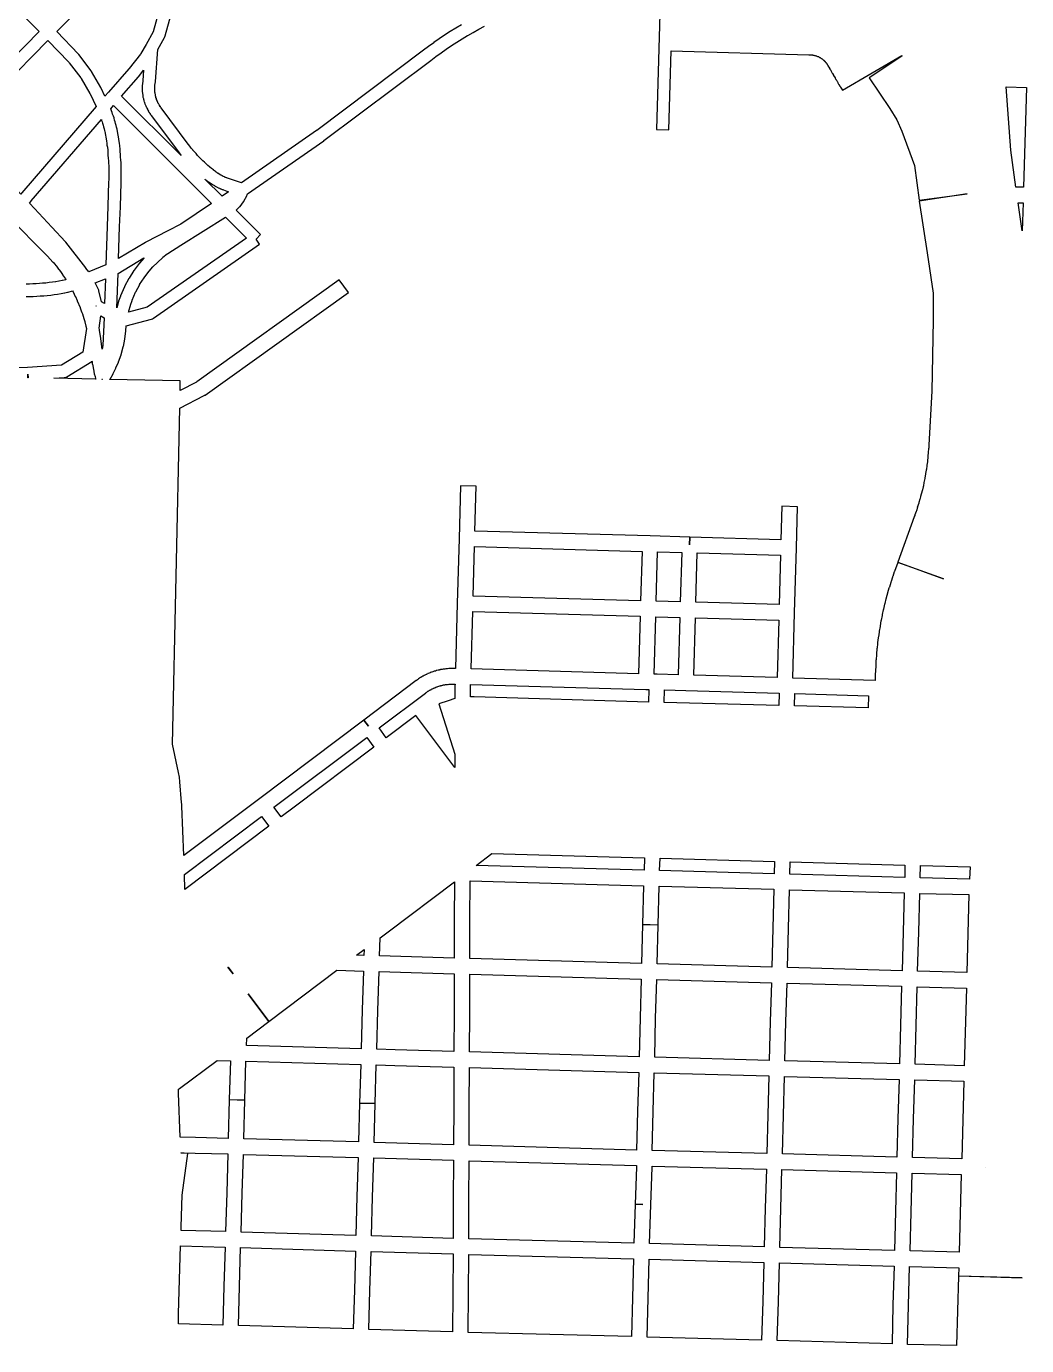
# Model space of a CAD drawing. Extents: x 0 to 1129, y 203 to 1017.
# Drawn here: x 450.1 to 522.5, y 756.3 to 851.8 of the extents above; entities that cross this region are included whole.
import ezdxf

# ---------------------------------------------------------------- set-up
doc = ezdxf.new("R2010")
doc.units = 0
doc.layers.get('0').update_dxf_attribs({"linetype": 'CONTINUOUS'})

msp = doc.modelspace()

# ---------------------------------------------------------------- linework, layer by layer
at = {"color": 1}
for points in [[(460.233821, 854.759389), (459.316599, 851.393889), (458.801555, 850.497833), (458.420532, 849.834611), (458.385266, 849.785222), (457.566821, 848.741), (457.545598, 848.726889), (456.063954, 847.033556), (455.816998, 846.751333), (455.534776, 847.336944), (455.527777, 847.3581), (455.520778, 847.372211), (454.843444, 848.536378), (454.822221, 848.557533), (454.815222, 848.571644), (453.926222, 849.764033), (453.904999, 849.785188), (453.891001, 849.799299), (452.324645, 851.422077), (457.468156, 856.643188)], [(446.9906, 855.457889), (449.361266, 853.108389), (451.0546, 851.422111), (443.984956, 844.225444), (439.920956, 848.275333), (446.9906, 855.457889)], [(496.047889, 855.246234), (495.737444, 844.338345), (496.640556, 844.317189), (496.802822, 850.025134), (506.772333, 849.735856), (506.793556, 849.735856), (506.821779, 849.735856), (506.850001, 849.735856), (506.864225, 849.735856), (506.885448, 849.735856), (506.899446, 849.735856), (506.970002, 849.728812), (506.991225, 849.728812), (507.005449, 849.728812), (507.012448, 849.728812), (507.026446, 849.728812), (507.061735, 849.721767), (507.082958, 849.721767), (507.096957, 849.721767), (507.103956, 849.721767), (507.11818, 849.714723), (507.139403, 849.714723), (507.167625, 849.700612), (507.202914, 849.693568), (507.209913, 849.693568), (507.216912, 849.693568), (507.223911, 849.693568), (507.273289, 849.679457), (507.280288, 849.679457), (507.294286, 849.665346), (507.308285, 849.665346), (507.315284, 849.665346), (507.329282, 849.658301), (507.357504, 849.651257), (507.392793, 849.630102), (507.399792, 849.630102), (507.421015, 849.623057), (507.428015, 849.623057), (507.456237, 849.608946), (507.463236, 849.608946), (507.484459, 849.594835), (507.498457, 849.587791), (507.505456, 849.580747), (507.533679, 849.573702), (507.540678, 849.559591), (507.554676, 849.559591), (507.561675, 849.552547), (507.589897, 849.538436), (507.596896, 849.538436), (507.610895, 849.524325), (507.632118, 849.510214), (507.639117, 849.510214), (507.646116, 849.503169), (507.681405, 849.482014), (507.688404, 849.47497), (507.702402, 849.467925), (507.709401, 849.467925), (507.716401, 849.453814), (507.7234, 849.453814), (507.737624, 849.44677), (507.744623, 849.439726), (507.751622, 849.432682), (507.779844, 849.411526), (507.794068, 849.397415), (507.815291, 849.37626), (507.82229, 849.369215), (507.829289, 849.362171), (507.843288, 849.34806), (507.864511, 849.333949), (507.878735, 849.326905), (507.885734, 849.312794), (507.892733, 849.305749), (507.899732, 849.298705), (507.91373, 849.291661), (507.91373, 849.27755), (507.920729, 849.27755), (507.927729, 849.270505), (507.934728, 849.263461), (507.948726, 849.256417), (507.96295, 849.235261), (507.969949, 849.22115), (507.991172, 849.199995), (507.998171, 849.192951), (508.00517, 849.185906), (508.00517, 849.171795), (508.026393, 849.157684), (508.040392, 849.129462), (508.047391, 849.122418), (508.061389, 849.115373), (508.068388, 849.094218), (508.075387, 849.087174), (508.075387, 849.08013), (508.09661, 849.058974), (508.103609, 849.05193), (508.110609, 849.023708), (508.117608, 849.023708), (508.14583, 848.981374), (508.14583, 848.97433), (508.152829, 848.953175), (508.209273, 848.854397), (508.216273, 848.854397), (508.216273, 848.847353), (508.279761, 848.734464), (508.28676, 848.727419), (508.293759, 848.713308), (508.350204, 848.628642), (508.364202, 848.600419), (508.470047, 848.409919), (508.484045, 848.395808), (508.484045, 848.381697), (508.554623, 848.275864), (508.554623, 848.26882), (508.561622, 848.254709), (508.611022, 848.170042), (508.625021, 848.148886), (508.667377, 848.078331), (508.674376, 848.057176), (508.73082, 847.965453), (508.737819, 847.958409), (508.744818, 847.951365), (508.787152, 847.859643), (508.808375, 847.83142), (508.857752, 847.746754), (508.857752, 847.739709), (508.864751, 847.725598), (508.92824, 847.612709), (508.935239, 847.612709), (508.935239, 847.605665), (508.998751, 847.506887), (509.00575, 847.492776), (509.062194, 847.393998), (509.196238, 847.175276), (513.493083, 849.701165), (513.507081, 849.644721), (511.143481, 848.064276), (512.625148, 845.855887), (513.133148, 845.030387), (513.500037, 844.226054), (514.424326, 841.721332), (514.748859, 839.223665), (518.24137, 839.682276), (514.755926, 839.15311), (515.327437, 835.413665), (515.327437, 835.399554), (515.757815, 832.48561), (515.757815, 830.608832), (515.757815, 830.531221), (515.666104, 825.394776), (515.468548, 821.958721), (515.468548, 821.930498), (515.468548, 821.895221), (515.454324, 821.528332), (515.447325, 821.288443), (515.433327, 821.217887), (515.419329, 820.977998), (515.391106, 820.660498), (515.384107, 820.61111), (515.355885, 820.350054), (515.348886, 820.29361), (515.320664, 820.053721), (515.313665, 819.990221), (515.278398, 819.750332), (515.271399, 819.679776), (515.221999, 819.432832), (515.215, 819.383443), (515.172644, 819.136498), (515.165645, 819.072998), (515.102156, 818.776665), (515.0598, 818.536776), (515.038577, 818.473276), (514.989199, 818.247498), (514.967976, 818.176943), (514.862132, 817.767721), (514.826865, 817.633665), (514.812867, 817.570165), (514.742311, 817.337332), (514.721088, 817.280887), (514.622333, 816.984554), (514.636331, 816.984554), (514.551665, 816.744665), (514.537666, 816.695276), (514.445933, 816.441276), (514.431935, 816.391887), (514.403713, 816.321332), (514.396713, 816.314288), (514.396713, 816.307243), (513.204313, 813.012299), (516.527469, 811.812854), (513.204313, 813.005243), (512.964424, 812.349077), (512.964424, 812.334966), (512.957425, 812.320854), (512.844536, 811.989243), (512.837537, 811.968088), (512.823539, 811.939866), (512.717694, 811.61531), (512.703696, 811.580032), (512.696697, 811.544755), (512.597919, 811.213143), (512.576696, 811.177866), (512.569697, 811.142588), (512.470919, 810.810977), (512.46392, 810.782755), (512.46392, 810.768643), (512.365165, 810.429977), (512.358166, 810.394699), (512.351167, 810.359421), (512.273567, 810.02781), (512.259569, 809.999588), (512.25257, 809.971366), (512.174947, 809.625643), (512.167948, 809.590366), (512.153724, 809.56921), (512.083191, 809.223488), (512.076192, 809.195266), (512.069193, 809.167044), (512.005704, 808.828377), (511.998705, 808.800155), (511.991706, 808.771933), (511.928195, 808.42621), (511.928195, 808.390933), (511.921196, 808.355655), (511.864751, 808.016988), (511.857752, 807.988766), (511.857752, 807.960544), (511.801308, 807.614821), (511.794308, 807.579544), (511.794308, 807.544266), (511.751975, 807.205599), (511.744976, 807.177377), (511.744976, 807.142099), (511.709687, 806.796377), (511.695689, 806.768155), (511.695689, 806.746999), (511.660422, 806.394222), (511.660422, 806.358944), (511.660422, 806.323666), (511.639199, 805.970888), (511.639199, 805.949733), (511.625201, 805.921511), (511.611203, 805.582844), (511.611203, 805.547566), (511.611203, 805.512288), (511.58998, 805.166566), (511.58998, 805.138344), (511.58998, 805.110122), (511.58298, 804.947844), (511.58298, 804.933733), (511.568982, 804.468066), (505.607026, 804.6374), (505.734049, 809.357566), (505.868093, 814.056566), (505.95276, 817.034011), (504.823871, 817.069288), (504.753316, 814.649233), (498.163427, 814.839733), (498.142204, 814.275288), (498.156202, 814.839733), (495.277535, 814.917344), (482.598713, 815.277177), (482.690424, 818.529788), (481.561535, 818.550944), (481.455713, 814.740944), (481.321669, 810.041944), (481.194646, 805.321777), (481.074713, 805.321777), (480.997091, 805.321777), (480.990092, 805.321777), (480.912469, 805.321777), (480.898471, 805.321777), (480.891472, 805.321777), (480.806805, 805.314733), (480.792807, 805.314733), (480.70814, 805.314733), (480.701141, 805.314733), (480.609408, 805.307689), (480.602409, 805.307689), (480.595409, 805.307689), (480.503698, 805.300644), (480.419032, 805.286533), (480.404808, 805.286533), (480.320141, 805.272422), (480.313142, 805.272422), (480.299144, 805.272422), (480.221544, 805.265378), (480.214545, 805.251267), (480.122811, 805.244222), (480.115812, 805.244222), (480.115812, 805.237178), (480.03819, 805.230134), (480.031191, 805.216023), (480.017193, 805.216023), (479.932526, 805.201912), (479.925527, 805.201912), (479.84086, 805.17369), (479.833861, 805.17369), (479.826862, 805.17369), (479.749239, 805.145467), (479.735241, 805.145467), (479.650575, 805.124312), (479.643575, 805.124312), (479.558909, 805.09609), (479.55191, 805.089045), (479.544911, 805.089045), (479.467288, 805.060823), (479.45329, 805.053779), (479.37569, 805.025557), (479.368691, 805.025557), (479.361692, 805.018512), (479.277025, 804.99029), (479.199425, 804.955012), (479.192426, 804.947968), (479.185427, 804.947968), (479.100761, 804.91269), (479.093761, 804.898579), (479.016139, 804.863302), (479.00914, 804.863302), (479.00914, 804.856257), (478.931518, 804.820979), (478.917519, 804.813935), (478.839919, 804.778657), (478.839919, 804.771613), (478.83292, 804.771613), (478.762365, 804.722224), (478.755366, 804.722224), (478.684788, 804.679891), (478.670789, 804.672847), (478.66379, 804.672847), (478.593235, 804.630513), (478.586236, 804.616402), (478.508613, 804.567013), (478.438058, 804.510569), (478.424059, 804.510569), (478.424059, 804.503525), (478.367615, 804.461191), (478.353617, 804.461191), (474.557728, 801.596636), (474.896394, 801.14508), (474.550684, 801.596636), (466.923617, 795.853414), (461.519061, 791.782358), (461.37795, 795.373636), (461.370951, 795.500636), (461.356727, 795.627636), (461.236794, 797.123414), (461.208572, 797.46208), (461.130949, 797.807802), (460.700572, 799.860969), (461.22975, 824.167358), (462.993616, 825.08458), (463.028905, 825.098691), (463.064194, 825.119847), (473.442905, 832.52818), (472.779683, 833.445402), (462.46446, 826.079402), (462.436238, 826.058247), (461.257972, 825.444414), (461.27197, 826.135858), (456.156703, 826.248747), (456.163703, 826.262858), (456.170702, 826.269902), (456.1847, 826.276946), (456.403433, 826.657946), (456.410433, 826.679102), (456.417432, 826.686146), (456.607943, 827.053035), (456.614942, 827.067146), (456.614942, 827.081257), (456.798409, 827.504591), (456.798409, 827.525746), (456.805408, 827.53279), (456.981786, 828.026679), (456.981786, 828.04079), (456.99601, 828.061946), (457.144165, 828.605223), (457.144165, 828.626379), (457.151164, 828.64049), (457.249965, 829.155545), (457.256964, 829.169657), (457.256964, 829.190812), (457.320452, 829.748201), (457.320452, 829.755245), (457.327452, 829.762289), (457.355674, 830.136234), (459.190118, 830.616012), (459.267718, 830.637167), (459.331229, 830.686556), (467.007674, 836.034667), (466.753674, 836.408611), (467.071185, 836.733167), (465.31434, 838.49), (465.34963, 838.525278), (465.370853, 838.546433), (465.384851, 838.560545), (465.554184, 838.729878), (465.582406, 838.7581), (465.596405, 838.772211), (465.843338, 839.103822), (465.864561, 839.124978), (465.878559, 839.160255), (466.083182, 839.5342), (466.090181, 839.562422), (466.111404, 839.5977), (466.14667, 839.689422), (471.657048, 843.527644), (471.664047, 843.534689), (479.404003, 849.341411), (479.770892, 849.623633), (479.770892, 849.616589), (480.144825, 849.8847), (480.151824, 849.8847), (480.518713, 850.152811), (480.899735, 850.406811), (480.906734, 850.413855), (481.287734, 850.653744), (481.294734, 850.660788), (481.675711, 850.900677), (481.68271, 850.907722), (482.070754, 851.140555), (482.084978, 851.140555), (482.473023, 851.366333), (482.480022, 851.366333), (482.875133, 851.599166), (482.875133, 851.592122), (483.284332, 851.810844)], [(481.618996, 851.916147), (481.209796, 851.676258), (481.209796, 851.669214), (480.814685, 851.422269), (480.807686, 851.422269), (480.405508, 851.168269), (480.398509, 851.161225), (480.010442, 850.900169), (480.010442, 850.893125), (479.622398, 850.63207), (479.622398, 850.617958), (479.241398, 850.349847), (479.234398, 850.349847), (479.234398, 850.335736), (478.86751, 850.067625), (471.148709, 844.260903), (471.14171, 844.267947), (465.701865, 840.472058), (464.685865, 840.824836), (464.650599, 840.838947), (464.6436, 840.838947), (464.608311, 840.845991), (464.573022, 840.867147), (464.566023, 840.867147), (464.5378, 840.874191), (464.530801, 840.874191), (464.502579, 840.895346), (464.49558, 840.895346), (464.467358, 840.909458), (464.460359, 840.909458), (464.389826, 840.944735), (464.382826, 840.944735), (464.354604, 840.965891), (464.347605, 840.965891), (464.319383, 840.980002), (464.312384, 840.980002), (464.291161, 840.987046), (464.277162, 841.001157), (464.206584, 841.04349), (464.093695, 841.114046), (463.987873, 841.184602), (463.973875, 841.184602), (463.889209, 841.248102), (463.867985, 841.255146), (463.811541, 841.304535), (463.811541, 841.29749), (463.677497, 841.403324), (463.670498, 841.410368), (463.536453, 841.516201), (463.402409, 841.622035), (463.39541, 841.636146), (463.26841, 841.741979), (463.148477, 841.854868), (463.141478, 841.854868), (463.014478, 841.974813), (463.014478, 841.967768), (462.894545, 842.080657), (462.880321, 842.094768), (462.767432, 842.207657), (462.647498, 842.327602), (462.647498, 842.341713), (462.527565, 842.461657), (462.40761, 842.588657), (462.40761, 842.595701), (462.294721, 842.715646), (462.294721, 842.729757), (462.188899, 842.849701), (462.174675, 842.856746), (462.068853, 842.983746), (462.068853, 842.99079), (461.963031, 843.124846), (461.857186, 843.258901), (461.850187, 843.265945), (459.895787, 845.904723), (459.881788, 845.904723), (459.881788, 845.911767), (459.86779, 845.93999), (459.846567, 845.954101), (459.811278, 846.017601), (459.804279, 846.010556), (459.769012, 846.067001), (459.762013, 846.081112), (459.755014, 846.102267), (459.741016, 846.116378), (459.70575, 846.172823), (459.69875, 846.186934), (459.691751, 846.208089), (459.691751, 846.222201), (459.656485, 846.271589), (459.649486, 846.299812), (459.635262, 846.313923), (459.635262, 846.328034), (459.621263, 846.349189), (459.621263, 846.3633), (459.614264, 846.370345), (459.607265, 846.398567), (459.586042, 846.433845), (459.586042, 846.440889), (459.55782, 846.504389), (459.550821, 846.5185), (459.543822, 846.546722), (459.543822, 846.553766), (459.536823, 846.581989), (459.536823, 846.589033), (459.5086, 846.659589), (459.5086, 846.680744), (459.501601, 846.701899), (459.501601, 846.71601), (459.487603, 846.737166), (459.487603, 846.751277), (459.480604, 846.772432), (459.480604, 846.786543), (459.46638, 846.864154), (459.46638, 846.871199), (459.452382, 846.906477), (459.445383, 846.934699), (459.445383, 846.962921), (459.445383, 846.984076), (459.438383, 847.019354), (459.438383, 847.033465), (459.431384, 847.054621), (459.431384, 847.075776), (459.417386, 847.139276), (459.431384, 847.139276), (459.417386, 847.223943), (459.417386, 847.230987), (459.417386, 847.294487), (459.417386, 847.322709), (459.417386, 847.386209), (459.417386, 847.393253), (459.431384, 847.47792), (459.431384, 847.506142), (459.431384, 847.548476), (459.431384, 847.562587), (459.438383, 847.583742), (459.438383, 847.597853), (459.445383, 847.640187), (459.445383, 847.675464), (459.445383, 847.682509), (459.452382, 847.710731), (459.452382, 847.717775), (459.46638, 847.760108), (459.46638, 847.781264), (459.46638, 847.809486), (459.635713, 850.130764), (460.122558, 850.998597), (460.157847, 851.055042), (460.164846, 851.10443), (461.082068, 854.448764)], [(451.689622, 850.773034), (453.199489, 849.220812), (453.234778, 849.171423), (454.067333, 848.077812), (454.088556, 848.035478), (454.723534, 846.948923), (454.744757, 846.913645), (455.182201, 845.996423), (449.805868, 839.752256), (449.798869, 839.752256), (449.728291, 839.667589), (449.453135, 839.956867), (449.446136, 839.963911), (449.432138, 839.970956), (445.403405, 843.886789), (445.269338, 844.020845), (445.09296, 844.020845), (445.04356, 844.020845), (451.689622, 850.773034)], [(458.618155, 848.621135), (458.561711, 847.887357), (458.561711, 847.880313), (458.561711, 847.866201), (458.561711, 847.859157), (458.554712, 847.816824), (458.554712, 847.80978), (458.547713, 847.753335), (458.533489, 847.711002), (458.533489, 847.703958), (458.533489, 847.647513), (458.52649, 847.640469), (458.52649, 847.598135), (458.51949, 847.548747), (458.51949, 847.534635), (458.51949, 847.527591), (458.51949, 847.428813), (458.51949, 847.421769), (458.512491, 847.322991), (458.512491, 847.315947), (458.512491, 847.294792), (458.51949, 847.196014), (458.51949, 847.18897), (458.51949, 847.090192), (458.51949, 847.083148), (458.51949, 847.076103), (458.52649, 846.977326), (458.52649, 846.970281), (458.533489, 846.970281), (458.533489, 846.913837), (458.533489, 846.906793), (458.547713, 846.864459), (458.554712, 846.822126), (458.554712, 846.800971), (458.554712, 846.793926), (458.561711, 846.751593), (458.56871, 846.695149), (458.56871, 846.688104), (458.596932, 846.589326), (458.596932, 846.582282), (458.603931, 846.539949), (458.603931, 846.525838), (458.603931, 846.518794), (458.625154, 846.47646), (458.625154, 846.469416), (458.639153, 846.420027), (458.639153, 846.412983), (458.667375, 846.314205), (458.667375, 846.307161), (458.674374, 846.307161), (458.681373, 846.264827), (458.681373, 846.257783), (458.702596, 846.208394), (458.709595, 846.20135), (458.709595, 846.194306), (458.744884, 846.102583), (458.744884, 846.095539), (458.766108, 846.053206), (458.773107, 846.053206), (458.787105, 846.010873), (458.787105, 845.989717), (458.801329, 845.989717), (458.815327, 845.947384), (458.83655, 845.90505), (458.83655, 845.890939), (458.843549, 845.883895), (458.885905, 845.799228), (458.885905, 845.785117), (458.914127, 845.74984), (458.914127, 845.742795), (458.921127, 845.735751), (458.96346, 845.65814), (458.977458, 845.644029), (458.998681, 845.601695), (458.998681, 845.594651), (459.012679, 845.594651), (459.06208, 845.502929), (459.06208, 845.495885), (459.125568, 845.418274), (459.125568, 845.411229), (459.132567, 845.397118), (459.16079, 845.36184), (459.167789, 845.354796), (461.136278, 842.716018), (461.136278, 842.708974), (461.249166, 842.567863), (461.333833, 842.46203), (457.0229, 846.751807), (458.2435, 848.148807), (458.250499, 848.155852), (458.257498, 848.169963), (458.618155, 848.621135)], [(521.059845, 847.421713), (522.534444, 847.386435), (522.315711, 840.15449), (521.744222, 840.168602), (521.391444, 842.842657), (521.059845, 847.421713)], [(456.438, 846.067046), (463.521778, 838.990324), (461.306333, 837.48749), (460.367933, 837.000657), (458.7734, 836.175157), (458.759176, 836.168113), (458.745178, 836.154002), (456.797845, 834.989835), (456.875444, 837.282891), (456.931889, 838.750446), (456.988333, 840.50728), (456.988333, 840.662502), (456.988333, 840.669546), (456.988333, 840.683657), (456.988333, 840.810657), (456.988333, 840.951768), (456.988333, 841.085824), (456.988333, 841.23399), (456.988333, 841.389213), (456.988333, 841.396257), (456.988333, 841.544424), (456.988333, 841.551468), (456.988333, 841.720801), (456.988333, 841.727846), (456.988333, 841.741957), (456.981334, 841.925401), (456.981334, 841.932445), (456.974335, 842.130001), (456.974335, 842.137045), (456.953112, 842.327545), (456.939114, 842.539212), (456.917891, 842.743823), (456.910892, 842.941378), (456.896668, 843.131878), (456.896668, 843.153034), (456.889668, 843.167145), (456.868445, 843.329423), (456.868445, 843.336467), (456.840223, 843.470523), (456.819, 843.6328), (456.790778, 843.795078), (456.769555, 843.915023), (456.755331, 844.049078), (456.755331, 844.056122), (456.727108, 844.211345), (456.727108, 844.218389), (456.727108, 844.225433), (456.698886, 844.331266), (456.698886, 844.345378), (456.698886, 844.366533), (456.656575, 844.507644), (456.621286, 844.627589), (456.585997, 844.761644), (456.550731, 844.888644), (456.550731, 844.895688), (456.515464, 845.015633), (456.480175, 845.149688), (456.480175, 845.156733), (456.473176, 845.177888), (456.423799, 845.290777), (456.423799, 845.297821), (456.374421, 845.438932), (456.332065, 845.565932), (456.282687, 845.685877), (456.23331, 845.834043), (456.438, 846.067046)], [(455.556067, 845.058147), (455.57729, 844.994647), (455.57729, 844.987602), (455.605512, 844.902936), (455.61951, 844.88178), (455.640734, 844.783003), (455.676, 844.656003), (455.676, 844.648958), (455.711266, 844.529014), (455.760667, 844.387903), (455.795933, 844.260903), (455.817156, 844.162125), (455.831154, 844.126847), (455.838154, 844.070403), (455.838154, 844.049247), (455.866376, 843.915192), (455.880374, 843.788192), (455.894598, 843.661192), (455.894598, 843.654148), (455.92282, 843.49187), (455.951042, 843.336648), (455.951042, 843.329603), (455.965041, 843.195548), (455.993263, 843.061492), (455.993263, 843.03327), (456.014486, 842.870992), (456.021485, 842.673437), (456.021485, 842.666392), (456.035709, 842.468837), (456.056932, 842.25717), (456.056932, 842.250126), (456.07093, 842.080793), (456.07093, 842.066682), (456.084929, 841.890293), (456.084929, 841.883248), (456.091928, 841.720971), (456.091928, 841.706859), (456.091928, 841.544582), (456.091928, 841.537537), (456.091928, 841.389371), (456.091928, 841.37526), (456.091928, 841.234149), (456.091928, 841.085982), (456.091928, 840.951926), (456.091928, 840.810815), (456.091928, 840.697926), (456.091928, 840.683815), (456.084929, 840.542704), (456.021417, 838.785871), (455.979107, 837.318315), (455.880306, 834.531371), (454.645595, 834.023371), (454.426884, 834.312649), (454.426884, 834.319693), (452.987551, 836.175304), (452.980552, 836.189415), (452.959329, 836.203526), (451.964484, 837.275971), (450.722706, 838.609471), (450.348751, 839.004582), (450.482818, 839.159804), (450.482818, 839.173915), (455.556067, 845.058147)], [(463.049044, 840.747056), (463.112556, 840.697667), (463.119555, 840.690622), (463.260666, 840.584789), (463.267665, 840.584789), (463.352332, 840.521289), (463.359331, 840.514245), (463.373555, 840.507201), (463.493488, 840.422534), (463.500487, 840.422534), (463.613376, 840.344923), (463.740398, 840.274367), (463.740398, 840.267323), (463.832109, 840.210878), (463.846108, 840.210878), (463.853107, 840.203834), (463.895417, 840.175612), (463.937773, 840.154457), (463.951772, 840.154457), (463.994127, 840.133301), (464.001127, 840.126257), (464.008126, 840.126257), (464.099859, 840.083924), (464.142193, 840.062768), (464.149192, 840.062768), (464.191548, 840.048657), (464.205546, 840.034546), (464.212545, 840.034546), (464.254878, 840.020435), (464.297212, 839.99928), (464.31121, 839.99928), (464.353543, 839.985168), (464.360542, 839.985168), (464.395809, 839.964013), (464.762698, 839.837013), (464.289964, 839.512458), (463.049044, 840.747056)], [(521.913556, 839.032567), (522.287489, 839.025523), (522.224, 837.007634), (521.913556, 839.032567)], [(449.191933, 837.656745), (451.259222, 835.575356), (451.654333, 835.180245), (451.661332, 835.159089), (452.04231, 834.742812), (452.063533, 834.728701), (452.381022, 834.340645), (452.388021, 834.31949), (452.592643, 834.06549), (452.592643, 834.058445), (452.747843, 833.839723), (452.754842, 833.825612), (452.952398, 833.536334), (452.959397, 833.52929), (452.994663, 833.46579), (452.87473, 833.430512), (452.733619, 833.40229), (452.72662, 833.40229), (452.493775, 833.359957), (452.486776, 833.359957), (452.253954, 833.317623), (452.246955, 833.317623), (452.028244, 833.282346), (452.021245, 833.282346), (451.7884, 833.254123), (451.781401, 833.254123), (451.548579, 833.218846), (451.548579, 833.22589), (451.315734, 833.204734), (451.301736, 833.204734), (451.075958, 833.183579), (451.068959, 833.183579), (450.836115, 833.169468), (450.829116, 833.169468), (450.596294, 833.155357), (450.589294, 833.155357), (450.363517, 833.148313), (450.349293, 833.148313), (450.123515, 833.148313)], [(464.544822, 837.981289), (466.054734, 836.464345), (458.872155, 831.469011), (457.524556, 831.109178), (457.538554, 831.172678), (457.545553, 831.2009), (457.658442, 831.603067), (457.672666, 831.624222), (457.672666, 831.631266), (457.778488, 831.948766), (457.792486, 831.984044), (458.039442, 832.555544), (458.046441, 832.583766), (458.060439, 832.590811), (458.342661, 833.119977), (458.328663, 833.119977), (458.646152, 833.606811), (458.991885, 834.065422), (459.013108, 834.079533), (459.274175, 834.389977), (459.972664, 835.060255), (460.007953, 835.088477), (460.325464, 835.342477), (460.367775, 835.3707), (461.320286, 835.963366), (464.544822, 837.981289)], [(458.639333, 835.039134), (458.625335, 835.017978), (458.307824, 834.658145), (458.300825, 834.651101), (458.286826, 834.629945), (457.927004, 834.157223), (457.920005, 834.143112), (457.913006, 834.129001), (457.560251, 833.578668), (457.546027, 833.564556), (457.539028, 833.543401), (457.242695, 832.978957), (457.228696, 832.964846), (457.221697, 832.94369), (456.946519, 832.30869), (456.946519, 832.294579), (456.93952, 832.273424), (456.805453, 831.906535), (456.805453, 831.885379), (456.798454, 831.878335), (456.678498, 831.433835), (456.763165, 833.917391), (458.639333, 835.039134)], [(455.845333, 833.536278), (455.781845, 831.744167), (455.577222, 831.864111), (455.379667, 832.661389), (455.372668, 832.717833), (455.344445, 832.760167), (455.111623, 833.239944), (455.845333, 833.536278)], [(450.121641, 832.238078), (450.368597, 832.252189), (450.375596, 832.252189), (450.622551, 832.252189), (450.622551, 832.259234), (450.629551, 832.259234), (450.876506, 832.266278), (450.890505, 832.266278), (451.123349, 832.287433), (451.137347, 832.287433), (451.384303, 832.301544), (451.391302, 832.301544), (451.638258, 832.329766), (451.645257, 832.329766), (451.892213, 832.357989), (452.139169, 832.386211), (452.146168, 832.386211), (452.393123, 832.428544), (452.640057, 832.470878), (452.654055, 832.470878), (452.886877, 832.513211), (452.901101, 832.513211), (453.098656, 832.555544), (453.126879, 832.562589), (453.155101, 832.562589), (453.465545, 832.661366), (453.507856, 832.5767), (453.514855, 832.5767), (453.670077, 832.238033), (453.684076, 832.238033), (453.804031, 831.955811), (453.81103, 831.9417), (454.01563, 831.447811), (454.022629, 831.426655), (454.128451, 831.130322), (454.142675, 831.123278), (454.213208, 830.911611), (454.213208, 830.8975), (454.304942, 830.594111), (454.304942, 830.58), (454.354319, 830.431833), (454.361319, 830.417722), (454.438918, 830.107278), (454.438918, 830.100234), (454.481274, 829.923845), (454.227274, 828.2164), (452.682096, 827.278011), (450.198541, 827.115734), (447.446874, 827.087511)], [(455.175044, 831.567789), (455.189268, 831.567789), (455.189268, 831.560745), (455.175044, 831.567789)], [(455.527845, 830.841067), (455.753622, 830.714067), (455.661889, 828.696178), (455.6266, 828.449234), (455.527845, 829.197122), (455.527845, 829.204167), (455.429044, 829.825056), (455.429044, 829.839167), (455.422045, 829.853278), (455.400822, 829.966167), (455.527845, 830.841067)], [(454.878734, 827.560234), (454.885733, 827.539078), (454.899731, 827.369745), (454.899731, 827.355634), (454.90673, 827.348589), (454.956108, 827.108701), (454.956108, 827.101656), (454.956108, 827.087545), (455.005485, 826.840601), (455.005485, 826.833556), (455.047841, 826.657168), (455.047841, 826.650123), (455.104286, 826.452568), (455.104286, 826.445523), (455.139552, 826.332635), (455.139552, 826.32559), (455.15355, 826.269146), (452.10555, 826.332646), (452.86755, 826.382035), (452.966328, 826.389079), (453.065106, 826.445523), (454.871328, 827.553246), (454.878734, 827.560234)], [(450.229111, 826.635956), (450.250334, 826.3749), (450.23611, 826.3749), (450.229111, 826.635956)], [(455.619556, 826.262), (455.640779, 826.254956), (455.598423, 826.254956), (455.619556, 826.262)], [(482.571778, 814.147611), (494.693222, 813.801889), (494.5874, 810.231778), (482.465933, 810.570444), (482.571778, 814.147611)], [(495.822111, 813.773667), (497.564822, 813.724278), (497.459, 810.154167), (495.716289, 810.203556), (495.822111, 813.773667)], [(498.693711, 813.696056), (504.726222, 813.519667), (504.620378, 809.949556), (498.587889, 810.125944), (498.693711, 813.696056)], [(482.437711, 809.441556), (494.559178, 809.102889), (494.439222, 804.947167), (482.324822, 805.292889), (482.437711, 809.441556)], [(495.688067, 809.074667), (497.430778, 809.025278), (497.310822, 804.869556), (495.779778, 804.918944), (495.568111, 804.925989), (495.688067, 809.074667)], [(498.559667, 808.997056), (504.592155, 808.820667), (504.479266, 804.664944), (498.439711, 804.841333), (498.559667, 808.997056)], [(480.829044, 804.192245), (480.829044, 804.185201), (480.913711, 804.192245), (480.92071, 804.192245), (480.984221, 804.192245), (480.99122, 804.192245), (481.054709, 804.192245), (481.061708, 804.192245), (481.160486, 804.192245), (481.153487, 804.079356), (481.153487, 804.072312), (481.153487, 804.065267), (481.153487, 803.155101), (480.652531, 802.992823), (479.975198, 802.781156), (481.14642, 799.133434), (481.14642, 798.159767), (478.310087, 801.920378), (476.179309, 800.318767), (475.671309, 801.024323), (479.022687, 803.550212), (479.036911, 803.557256), (479.079221, 803.585478), (479.08622, 803.592523), (479.142665, 803.6278), (479.199109, 803.677189), (479.213108, 803.677189), (479.255441, 803.712467), (479.269439, 803.719511), (479.318839, 803.747734), (479.325838, 803.754778), (479.389327, 803.783), (479.396326, 803.790044), (479.445704, 803.818266), (479.459928, 803.825311), (479.509305, 803.853533), (479.516305, 803.860577), (479.579793, 803.888799), (479.586792, 803.888799), (479.629148, 803.909955), (479.650371, 803.924066), (479.713883, 803.938177), (479.777371, 803.966399), (479.79137, 803.973444), (479.847814, 803.994599), (479.854813, 804.001643), (479.904191, 804.015754), (479.925414, 804.029865), (479.974814, 804.043977), (479.996037, 804.043977), (480.052482, 804.065132), (480.06648, 804.065132), (480.11588, 804.079243), (480.137103, 804.086287), (480.193548, 804.100398), (480.257036, 804.11451), (480.278259, 804.121554), (480.327637, 804.135665), (480.334636, 804.135665), (480.405169, 804.142709), (480.419393, 804.142709), (480.468771, 804.15682), (480.489994, 804.15682), (480.539394, 804.170931), (480.560617, 804.170931), (480.617062, 804.177976), (480.68055, 804.18502), (480.68055, 804.177976), (480.758173, 804.18502), (480.772171, 804.18502), (480.829044, 804.192245)], [(482.289556, 804.164023), (494.968378, 803.804189), (495.194155, 803.797145), (495.165933, 802.901089), (482.543556, 803.267978), (482.282511, 803.275023), (482.282511, 804.044078), (482.282511, 804.065234), (482.289556, 804.164023)], [(496.323044, 803.775967), (497.854111, 803.726578), (504.620378, 803.536078), (504.599154, 802.647078), (496.294754, 802.872856), (496.323044, 803.775967)], [(505.749266, 803.507833), (511.090333, 803.352611), (511.06911, 802.470667), (505.720977, 802.618833), (505.749266, 803.507833)], [(474.768333, 800.339889), (475.2834, 799.634333), (469.519, 795.295167), (468.5806, 794.582556), (468.051444, 795.288111), (474.768333, 800.339889)], [(467.148333, 794.610778), (467.677489, 793.905222), (461.609711, 789.340289), (461.5674, 790.405667), (467.148333, 794.610778)], [(483.8206, 791.936734), (494.869622, 791.619245), (494.8414, 790.730245), (482.684667, 791.075956), (483.8206, 791.936734)], [(495.998511, 791.591023), (504.295845, 791.358178), (504.267622, 790.476245), (495.970289, 790.702023), (495.998511, 791.591023)], [(505.424734, 791.329956), (513.729111, 791.104178), (513.707888, 790.208134), (505.396466, 790.448023), (505.424734, 791.329956)], [(514.858, 791.075956), (518.442222, 790.970134), (518.406956, 790.088178), (514.836822, 790.179911), (514.858, 791.075956)], [(481.118333, 789.89069), (481.104335, 787.160224), (481.097336, 784.366201), (475.685714, 784.528468), (475.728047, 785.833757), (476.306602, 786.271224), (481.118333, 789.89069)], [(482.247222, 789.961291), (494.813178, 789.601446), (494.735556, 786.793335), (495.864444, 786.765113), (495.942067, 789.573224), (504.2394, 789.347446), (504.168822, 786.539335), (504.091222, 783.71709), (495.786822, 783.949958), (495.864444, 786.758023), (494.735556, 786.793335), (494.657933, 783.97818), (482.226067, 784.337979), (482.233066, 787.153135), (482.247222, 789.961291)], [(505.368289, 789.319224), (513.679711, 789.079335), (513.595044, 786.271224), (513.517444, 783.456023), (505.220111, 783.688868), (505.297711, 786.504023), (505.368289, 789.319224)], [(514.8086, 789.051113), (518.357556, 788.959357), (518.202333, 783.329069), (514.646333, 783.427801), (514.723933, 786.235958), (514.8086, 789.051113)], [(474.570778, 784.980069), (474.55678, 784.556735), (474.034668, 784.570959), (474.570778, 784.980069)], [(464.714155, 783.710227), (464.728379, 783.710227), (465.088201, 783.230449), (465.088201, 783.216451), (464.714155, 783.710227)], [(472.595222, 783.484449), (474.528444, 783.428004), (474.443778, 780.619916), (474.359111, 777.804738), (466.068822, 778.03756), (466.083046, 778.580849), (467.670535, 779.773249), (466.174757, 781.76996), (466.174757, 781.783958), (467.684646, 779.780181), (472.595222, 783.484449)], [(475.657333, 783.399692), (481.097178, 783.237425), (481.090179, 780.408136), (481.076181, 777.607092), (476.828736, 777.734092), (475.488181, 777.776425), (475.572847, 780.584537), (475.657333, 783.399692)], [(482.226067, 783.209203), (494.629711, 782.849381), (494.552111, 780.034203), (494.481556, 777.226092), (482.197845, 777.57887), (482.219068, 780.408136), (482.226067, 783.209203)], [(495.7586, 782.821046), (504.063, 782.588201), (503.978333, 779.78009), (503.900734, 776.964912), (495.610444, 777.197757), (495.681, 780.012912), (495.7586, 782.821046)], [(505.191889, 782.559979), (513.489222, 782.327135), (513.411622, 779.519046), (513.334, 776.710912), (505.029622, 776.93669), (505.107222, 779.758912), (505.191889, 782.559979)], [(514.618111, 782.298912), (518.174111, 782.200157), (518.018889, 776.576868), (514.462889, 776.68269), (514.540511, 779.490824), (514.618111, 782.298912)], [(463.931, 776.965183), (464.897622, 776.936961), (464.805889, 774.121806), (465.934778, 774.086517), (466.026511, 776.908739), (474.330889, 776.675917), (474.253266, 773.867806), (475.382155, 773.839583), (475.459778, 776.647695), (476.800333, 776.605361), (481.068956, 776.478361), (481.061957, 773.663183), (481.054958, 770.862139), (475.297624, 771.031472), (475.382291, 773.839583), (474.253402, 773.860807), (474.168735, 771.059762), (465.871402, 771.292584), (465.934913, 774.086584), (464.806024, 774.107807), (464.742513, 771.320852), (462.378913, 771.384363), (461.250024, 771.412585), (461.144202, 774.580541), (461.137203, 774.869807), (461.214803, 774.933296), (463.931, 776.965183)], [(482.197845, 776.450139), (494.453333, 776.097361), (494.368667, 773.28925), (494.298111, 770.474072), (482.183711, 770.833917), (482.19071, 773.663183), (482.197845, 776.450139)], [(495.582222, 776.069139), (503.872511, 775.836294), (503.794889, 773.028206), (503.724333, 770.220072), (495.427, 770.44585), (495.497556, 773.268072), (495.582222, 776.069139)], [(505.0014, 775.80814), (513.305778, 775.582362), (513.221111, 772.767207), (513.150556, 769.952051), (504.853222, 770.191918), (504.923778, 773.000051), (505.0014, 775.80814)], [(514.434667, 775.55414), (517.990667, 775.448318), (517.835444, 769.832096), (514.279444, 769.923829), (514.35, 772.738985), (514.434667, 775.55414)], [(461.299266, 770.283561), (462.343489, 770.255339), (464.714155, 770.191827), (464.629489, 767.383739), (464.544822, 764.568561), (461.327489, 764.660272), (461.334488, 764.907228), (461.397999, 767.207339), (461.814266, 770.213005), (461.299266, 770.283561)], [(465.843044, 770.163605), (474.140378, 769.930783), (474.048667, 767.101517), (473.985178, 764.286339), (465.673711, 764.540339), (465.758378, 767.34845), (465.843044, 770.163605)], [(475.269266, 769.902516), (481.047778, 769.733182), (481.03378, 766.896849), (481.02678, 764.081694), (475.114247, 764.258071), (475.177736, 767.073249), (475.269266, 769.902516)], [(482.176667, 769.705005), (494.298111, 769.345161), (494.298111, 769.281672), (494.298111, 769.232272), (494.192289, 766.551161), (494.756734, 766.529938), (494.192289, 766.543936), (494.107622, 763.728758), (482.155489, 764.053336), (482.162488, 766.889647), (482.176667, 769.705005)], [(495.427, 769.316938), (503.696111, 769.091161), (503.618511, 766.276005), (503.540889, 763.46085), (495.236511, 763.700716), (495.321178, 766.515894), (495.427, 769.232272), (495.427, 769.253495), (495.427, 769.267493), (495.427, 769.316938)], [(504.825, 769.062938), (513.122333, 768.823072), (513.051778, 766.014938), (512.967111, 763.199783), (504.669778, 763.432628), (504.7474, 766.247783), (504.825, 769.062938)], [(514.251222, 768.79485), (517.807222, 768.703116), (517.659044, 763.072783), (514.096, 763.171561), (514.180667, 765.979672), (514.251222, 768.79485)], [(519.549933, 769.211116), (519.556932, 769.211116), (519.556932, 769.204117), (519.549933, 769.204117), (519.549933, 769.211116)], [(461.292222, 763.531135), (464.509556, 763.439424), (464.424889, 760.624246), (464.347266, 757.80909), (461.129933, 757.907868), (461.151156, 758.64869), (461.292222, 763.531135)], [(465.638444, 763.411134), (473.956956, 763.157134), (473.872289, 760.341956), (473.794667, 757.5268), (465.476155, 757.7808), (465.553778, 760.588889), (465.638444, 763.411134)], [(475.085845, 763.128911), (481.0266, 762.952534), (481.005377, 760.123245), (480.984154, 757.315134), (474.916376, 757.498578), (475.001042, 760.306689), (475.085845, 763.128911)], [(482.148444, 762.924357), (494.0794, 762.599779), (494.008822, 759.784623), (493.931222, 756.969468), (482.113178, 757.279912), (482.134401, 760.116223), (482.148444, 762.924357)], [(495.208289, 762.571489), (503.512667, 762.331622), (503.435044, 759.516444), (503.350378, 756.708333), (495.060111, 756.941178), (495.137711, 759.7634), (495.208289, 762.571489)], [(504.641556, 762.3034), (512.938889, 762.070556), (512.861266, 759.262444), (512.790734, 756.440222), (504.479266, 756.680111), (504.563933, 759.488222), (504.641556, 762.3034)], [(514.067778, 762.042333), (517.623778, 761.943556), (517.60978, 761.365), (522.224113, 761.230956), (517.60978, 761.350889), (517.468668, 756.320289), (513.919735, 756.412), (513.990268, 759.227178), (514.067778, 762.042333)]]:
    msp.add_lwpolyline(points, dxfattribs=at)

doc.saveas('drawing.dxf')
